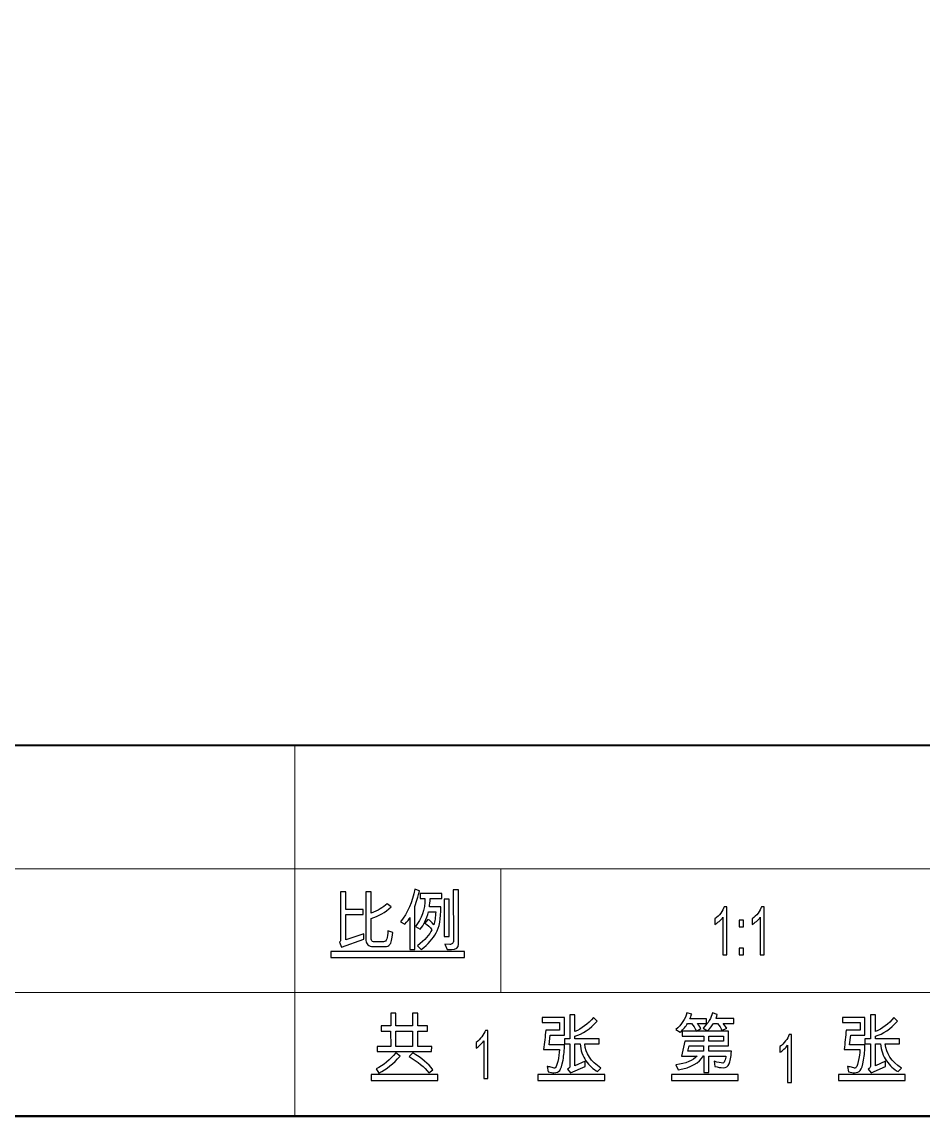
# Model space of a CAD drawing. Header units: millimetres. Extents: x -672 to 672, y -225 to 223.
# Drawn here: x 558.6 to 611.1, y -204.8 to -141.1 of the extents above; entities that cross this region are included whole.
import ezdxf

# ---------------------------------------------------------------- set-up
doc = ezdxf.new("R2010")
doc.units = ezdxf.units.MM
doc.header["$MEASUREMENT"] = 0
doc.layers.add('layer 1', color=7, linetype='Continuous')

msp = doc.modelspace()

# ---------------------------------------------------------------- linework, layer by layer
at = {"layer": 'layer 1', "lineweight": 40}
msp.add_open_spline([(662.4845, 72.2128), (662.4845, 72.2128), (472.4845, 72.2128), (472.4845, 72.2128), (472.4845, 72.2128), (472.4845, -204.7872), (472.4845, -204.7872), (472.4845, -204.7872), (662.4845, -204.7872), (662.4845, -204.7872), (662.4845, -204.7872), (662.4845, 72.2128), (662.4845, 72.2128)], degree=3, knots=[0, 0, 0, 0, 0.25, 0.25, 0.25, 0.5, 0.5, 0.5, 0.75, 0.75, 0.75, 1, 1, 1, 1], dxfattribs=at)
for points in [[(518.4845, -183.1872), (518.4845, -183.1872), (662.4845, -183.1872), (662.4845, -183.1872)], [(518.4845, -204.7872), (518.4845, -204.7872), (662.4845, -204.7872), (662.4845, -204.7872)]]:
    msp.add_open_spline(points, degree=3, dxfattribs=at)
at = {"layer": 'layer 1', "lineweight": 9}
for points in [[(574.4845, -183.1872), (574.4845, -183.1872), (574.4845, -204.7872), (574.4845, -204.7872)], [(518.4845, -190.3872), (518.4845, -190.3872), (662.4845, -190.3872), (662.4845, -190.3872)], [(586.4845, -190.3872), (586.4845, -190.3872), (586.4845, -197.5872), (586.4845, -197.5872)], [(518.4845, -197.5872), (518.4845, -197.5872), (662.4845, -197.5872), (662.4845, -197.5872)]]:
    msp.add_open_spline(points, degree=3, dxfattribs=at)
at = {"layer": 'layer 1'}
for points, knots in [([(578.5057, -194.48), (578.5057, -194.48), (577.2107, -194.9428), (577.2107, -194.9428), (577.2107, -194.9428), (577.0934, -194.6602), (577.0934, -194.6602), (577.1349, -194.6161), (577.1556, -194.5442), (577.1556, -194.4456), (577.1556, -194.4456), (577.1556, -191.7318), (577.1556, -191.7318), (577.1556, -191.7318), (577.4635, -191.7318), (577.4635, -191.7318), (577.4635, -191.7318), (577.4635, -192.7501), (577.4635, -192.7501), (577.4635, -192.7501), (578.4733, -192.7501), (578.4733, -192.7501), (578.4733, -192.7501), (578.4733, -193.0346), (578.4733, -193.0346), (578.4733, -193.0346), (577.4635, -193.0346), (577.4635, -193.0346), (577.4635, -193.0346), (577.4635, -194.5118), (577.4635, -194.5118), (577.4635, -194.5118), (578.5057, -194.1702), (578.5057, -194.1702), (578.5057, -194.1702), (578.5057, -194.48), (578.5057, -194.48)], [0, 0, 0, 0, 0.0833333, 0.0833333, 0.0833333, 0.1666667, 0.1666667, 0.1666667, 0.25, 0.25, 0.25, 0.3333333, 0.3333333, 0.3333333, 0.4166667, 0.4166667, 0.4166667, 0.5, 0.5, 0.5, 0.5833333, 0.5833333, 0.5833333, 0.6666667, 0.6666667, 0.6666667, 0.75, 0.75, 0.75, 0.8333333, 0.8333333, 0.8333333, 0.9166667, 0.9166667, 0.9166667, 1, 1, 1, 1]), ([(580.1961, -194.0963), (580.1526, -194.4806), (580.0937, -194.7133), (580.0185, -194.7931), (579.9433, -194.8728), (579.8558, -194.913), (579.7573, -194.913), (579.7573, -194.913), (579.0339, -194.913), (579.0339, -194.913), (578.916, -194.913), (578.8194, -194.8793), (578.7436, -194.8131), (578.6671, -194.7464), (578.6295, -194.6628), (578.6295, -194.561), (578.6295, -194.561), (578.6295, -191.715), (578.6295, -191.715), (578.6295, -191.715), (578.9367, -191.715), (578.9367, -191.715), (578.9367, -191.715), (578.9367, -192.9646), (578.9367, -192.9646), (579.3178, -192.8162), (579.6251, -192.6347), (579.8577, -192.4195), (579.8577, -192.4195), (580.0989, -192.6055), (580.0989, -192.6055), (579.7521, -192.9231), (579.3645, -193.148), (578.9367, -193.2796), (578.9367, -193.2796), (578.9367, -194.4852), (578.9367, -194.4852), (578.9367, -194.5221), (578.9497, -194.5552), (578.9756, -194.5843), (579.0015, -194.6135), (579.0359, -194.6278), (579.0774, -194.6278), (579.0774, -194.6278), (579.649, -194.6278), (579.649, -194.6278), (579.7476, -194.6278), (579.815, -194.5746), (579.8506, -194.4677), (579.8856, -194.3601), (579.9018, -194.2), (579.8979, -193.9861), (579.8979, -193.9861), (580.1961, -194.0963), (580.1961, -194.0963)], [0, 0, 0, 0, 0.0555556, 0.0555556, 0.0555556, 0.1111111, 0.1111111, 0.1111111, 0.1666667, 0.1666667, 0.1666667, 0.2222222, 0.2222222, 0.2222222, 0.2777778, 0.2777778, 0.2777778, 0.3333333, 0.3333333, 0.3333333, 0.3888889, 0.3888889, 0.3888889, 0.4444444, 0.4444444, 0.4444444, 0.5, 0.5, 0.5, 0.5555556, 0.5555556, 0.5555556, 0.6111111, 0.6111111, 0.6111111, 0.6666667, 0.6666667, 0.6666667, 0.7222222, 0.7222222, 0.7222222, 0.7777778, 0.7777778, 0.7777778, 0.8333333, 0.8333333, 0.8333333, 0.8888889, 0.8888889, 0.8888889, 0.9444444, 0.9444444, 0.9444444, 1, 1, 1, 1]), ([(581.749, -191.658), (581.7264, -191.7798), (581.6771, -191.9639), (581.6013, -192.2108), (581.6013, -192.2108), (581.4872, -192.5751), (581.4872, -192.5751), (581.4872, -192.5751), (581.4872, -195.0912), (581.4872, -195.0912), (581.4872, -195.0912), (581.1929, -195.0912), (581.1929, -195.0912), (581.1929, -195.0912), (581.1929, -193.2168), (581.1929, -193.2168), (581.1424, -193.3218), (581.0458, -193.4533), (580.9039, -193.6102), (580.9039, -193.6102), (580.6439, -193.4618), (580.6439, -193.4618), (581.0665, -192.9543), (581.3452, -192.3197), (581.4794, -191.5594), (581.4794, -191.5594), (581.749, -191.658), (581.749, -191.658)], [0, 0, 0, 0, 0.1111111, 0.1111111, 0.1111111, 0.2222222, 0.2222222, 0.2222222, 0.3333333, 0.3333333, 0.3333333, 0.4444444, 0.4444444, 0.4444444, 0.5555556, 0.5555556, 0.5555556, 0.6666667, 0.6666667, 0.6666667, 0.7777778, 0.7777778, 0.7777778, 0.8888889, 0.8888889, 0.8888889, 1, 1, 1, 1]), ([(583.0557, -192.1078), (583.0557, -192.1078), (582.3777, -192.1078), (582.3777, -192.1078), (582.3602, -192.3145), (582.3434, -192.4805), (582.3285, -192.6055), (582.3285, -192.6055), (583.0006, -192.6055), (583.0006, -192.6055), (582.998, -193.288), (582.9053, -193.7917), (582.7226, -194.117), (582.5391, -194.4424), (582.2501, -194.7658), (581.8534, -195.0873), (581.8534, -195.0873), (581.6427, -194.8611), (581.6427, -194.8611), (582.0608, -194.5286), (582.3382, -194.2175), (582.4763, -193.9291), (582.3661, -193.7761), (582.228, -193.651), (582.0627, -193.5551), (582.0627, -193.5551), (582.2429, -193.3289), (582.2429, -193.3289), (582.3492, -193.3885), (582.4633, -193.4922), (582.5845, -193.6406), (582.639, -193.4507), (582.6778, -193.2005), (582.7005, -192.8901), (582.7005, -192.8901), (582.2734, -192.8901), (582.2734, -192.8901), (582.1541, -193.3282), (581.9934, -193.6627), (581.7912, -193.8928), (581.7912, -193.8928), (581.5118, -193.7333), (581.5118, -193.7333), (581.8826, -193.312), (582.0679, -192.7702), (582.0679, -192.1078), (582.0679, -192.1078), (581.7834, -192.1078), (581.7834, -192.1078), (581.7834, -192.1078), (581.7834, -191.8252), (581.7834, -191.8252), (581.7834, -191.8252), (583.0557, -191.8252), (583.0557, -191.8252), (583.0557, -191.8252), (583.0557, -192.1078), (583.0557, -192.1078)], [0, 0, 0, 0, 0.0526316, 0.0526316, 0.0526316, 0.1052632, 0.1052632, 0.1052632, 0.1578947, 0.1578947, 0.1578947, 0.2105263, 0.2105263, 0.2105263, 0.2631579, 0.2631579, 0.2631579, 0.3157895, 0.3157895, 0.3157895, 0.3684211, 0.3684211, 0.3684211, 0.4210526, 0.4210526, 0.4210526, 0.4736842, 0.4736842, 0.4736842, 0.5263158, 0.5263158, 0.5263158, 0.5789474, 0.5789474, 0.5789474, 0.6315789, 0.6315789, 0.6315789, 0.6842105, 0.6842105, 0.6842105, 0.7368421, 0.7368421, 0.7368421, 0.7894737, 0.7894737, 0.7894737, 0.8421053, 0.8421053, 0.8421053, 0.8947368, 0.8947368, 0.8947368, 0.9473684, 0.9473684, 0.9473684, 1, 1, 1, 1]), ([(584.0279, -194.7645), (584.0279, -194.9836), (583.8905, -195.0912), (583.6157, -195.0873), (583.6157, -195.0873), (583.3539, -195.0834), (583.3539, -195.0834), (583.3539, -195.0834), (583.2262, -194.7723), (583.2262, -194.7723), (583.2262, -194.7723), (583.5094, -194.7872), (583.5094, -194.7872), (583.569, -194.7924), (583.6202, -194.7749), (583.663, -194.7341), (583.7065, -194.6939), (583.7278, -194.642), (583.7278, -194.5785), (583.7278, -194.5785), (583.7201, -191.6106), (583.7201, -191.6106), (583.7201, -191.6106), (584.0279, -191.6106), (584.0279, -191.6106), (584.0279, -191.6106), (584.0279, -194.7645), (584.0279, -194.7645)], [0, 0, 0, 0, 0.1111111, 0.1111111, 0.1111111, 0.2222222, 0.2222222, 0.2222222, 0.3333333, 0.3333333, 0.3333333, 0.4444444, 0.4444444, 0.4444444, 0.5555556, 0.5555556, 0.5555556, 0.6666667, 0.6666667, 0.6666667, 0.7777778, 0.7777778, 0.7777778, 0.8888889, 0.8888889, 0.8888889, 1, 1, 1, 1]), ([(583.4867, -194.3167), (583.4867, -194.3167), (583.1905, -194.3167), (583.1905, -194.3167), (583.1905, -194.3167), (583.1905, -192.148), (583.1905, -192.148), (583.1905, -192.148), (583.4867, -192.148), (583.4867, -192.148), (583.4867, -192.148), (583.4867, -194.3167), (583.4867, -194.3167)], [0, 0, 0, 0, 0.25, 0.25, 0.25, 0.5, 0.5, 0.5, 0.75, 0.75, 0.75, 1, 1, 1, 1]), ([(599.6427, -195.3872), (599.6427, -195.3872), (599.4133, -195.3872), (599.4133, -195.3872), (599.4133, -195.3872), (599.4133, -193.2081), (599.4133, -193.2081), (599.3582, -193.2872), (599.2857, -193.3656), (599.1962, -193.444), (599.1068, -193.5225), (599.026, -193.5815), (598.9548, -193.6203), (598.9548, -193.6203), (598.9548, -193.2898), (598.9548, -193.2898), (599.0829, -193.2003), (599.1949, -193.0915), (599.2909, -192.9631), (599.3868, -192.8354), (599.4551, -192.7116), (599.495, -192.5911), (599.495, -192.5911), (599.6427, -192.5911), (599.6427, -192.5911), (599.6427, -192.5911), (599.6427, -195.3872), (599.6427, -195.3872)], [0, 0, 0, 0, 0.1111111, 0.1111111, 0.1111111, 0.2222222, 0.2222222, 0.2222222, 0.3333333, 0.3333333, 0.3333333, 0.4444444, 0.4444444, 0.4444444, 0.5555556, 0.5555556, 0.5555556, 0.6666667, 0.6666667, 0.6666667, 0.7777778, 0.7777778, 0.7777778, 0.8888889, 0.8888889, 0.8888889, 1, 1, 1, 1]), ([(601.8157, -195.3872), (601.8157, -195.3872), (601.5864, -195.3872), (601.5864, -195.3872), (601.5864, -195.3872), (601.5864, -193.2081), (601.5864, -193.2081), (601.5312, -193.2872), (601.4588, -193.3656), (601.3693, -193.444), (601.2799, -193.5225), (601.1991, -193.5815), (601.1278, -193.6203), (601.1278, -193.6203), (601.1278, -193.2898), (601.1278, -193.2898), (601.2559, -193.2003), (601.368, -193.0915), (601.464, -192.9631), (601.5599, -192.8354), (601.6281, -192.7116), (601.6681, -192.5911), (601.6681, -192.5911), (601.8157, -192.5911), (601.8157, -192.5911), (601.8157, -192.5911), (601.8157, -195.3872), (601.8157, -195.3872)], [0, 0, 0, 0, 0.1111111, 0.1111111, 0.1111111, 0.2222222, 0.2222222, 0.2222222, 0.3333333, 0.3333333, 0.3333333, 0.4444444, 0.4444444, 0.4444444, 0.5555556, 0.5555556, 0.5555556, 0.6666667, 0.6666667, 0.6666667, 0.7777778, 0.7777778, 0.7777778, 0.8888889, 0.8888889, 0.8888889, 1, 1, 1, 1]), ([(600.357, -193.7578), (600.357, -193.7578), (600.357, -193.3689), (600.357, -193.3689), (600.357, -193.3689), (600.6176, -193.3689), (600.6176, -193.3689), (600.6176, -193.3689), (600.6176, -193.7578), (600.6176, -193.7578), (600.6176, -193.7578), (600.357, -193.7578), (600.357, -193.7578)], [0, 0, 0, 0, 0.25, 0.25, 0.25, 0.5, 0.5, 0.5, 0.75, 0.75, 0.75, 1, 1, 1, 1]), ([(600.357, -195.3872), (600.357, -195.3872), (600.357, -194.9983), (600.357, -194.9983), (600.357, -194.9983), (600.6176, -194.9983), (600.6176, -194.9983), (600.6176, -194.9983), (600.6176, -195.3872), (600.6176, -195.3872), (600.6176, -195.3872), (600.357, -195.3872), (600.357, -195.3872)], [0, 0, 0, 0, 0.25, 0.25, 0.25, 0.5, 0.5, 0.5, 0.75, 0.75, 0.75, 1, 1, 1, 1]), ([(576.5956, -195.1997), (576.5956, -195.1997), (584.3734, -195.1997), (584.3734, -195.1997), (584.3734, -195.1997), (584.3734, -195.5532), (584.3734, -195.5532), (584.3734, -195.5532), (576.5956, -195.5532), (576.5956, -195.5532), (576.5956, -195.5532), (576.5956, -195.1997), (576.5956, -195.1997)], [0, 0, 0, 0, 0.25, 0.25, 0.25, 0.5, 0.5, 0.5, 0.75, 0.75, 0.75, 1, 1, 1, 1]), ([(582.4605, -200.724), (582.4605, -200.724), (582.4514, -201.0202), (582.4514, -201.0202), (582.4514, -201.0202), (579.2819, -201.0202), (579.2819, -201.0202), (579.2819, -201.0202), (579.2819, -200.724), (579.2819, -200.724), (579.2819, -200.724), (580.0759, -200.724), (580.0759, -200.724), (580.0759, -200.724), (580.0681, -199.8334), (580.0681, -199.8334), (580.0681, -199.8334), (579.5081, -199.8334), (579.5081, -199.8334), (579.5081, -199.8334), (579.5081, -199.5372), (579.5081, -199.5372), (579.5081, -199.5372), (580.0831, -199.5372), (580.0831, -199.5372), (580.0831, -199.5372), (580.0831, -198.7906), (580.0831, -198.7906), (580.0831, -198.7906), (580.3793, -198.7906), (580.3793, -198.7906), (580.3793, -198.7906), (580.3793, -199.5372), (580.3793, -199.5372), (580.3793, -199.5372), (581.3515, -199.5372), (581.3515, -199.5372), (581.3515, -199.5372), (581.3515, -198.7906), (581.3515, -198.7906), (581.3515, -198.7906), (581.6594, -198.7906), (581.6594, -198.7906), (581.6594, -198.7906), (581.6594, -199.5372), (581.6594, -199.5372), (581.6594, -199.5372), (582.2232, -199.5372), (582.2232, -199.5372), (582.2232, -199.5372), (582.2232, -199.8334), (582.2232, -199.8334), (582.2232, -199.8334), (581.6594, -199.8334), (581.6594, -199.8334), (581.6594, -199.8334), (581.6594, -200.724), (581.6594, -200.724), (581.6594, -200.724), (582.4605, -200.724), (582.4605, -200.724)], [0, 0, 0, 0, 0.05, 0.05, 0.05, 0.1, 0.1, 0.1, 0.15, 0.15, 0.15, 0.2, 0.2, 0.2, 0.25, 0.25, 0.25, 0.3, 0.3, 0.3, 0.35, 0.35, 0.35, 0.4, 0.4, 0.4, 0.45, 0.45, 0.45, 0.5, 0.5, 0.5, 0.55, 0.55, 0.55, 0.6, 0.6, 0.6, 0.65, 0.65, 0.65, 0.7, 0.7, 0.7, 0.75, 0.75, 0.75, 0.8, 0.8, 0.8, 0.85, 0.85, 0.85, 0.9, 0.9, 0.9, 0.95, 0.95, 0.95, 1, 1, 1, 1]), ([(598.4668, -199.1211), (598.4668, -199.1211), (598.4629, -199.3985), (598.4629, -199.3985), (598.4629, -199.3985), (597.9308, -199.3985), (597.9308, -199.3985), (598.0092, -199.4873), (598.0779, -199.5839), (598.1362, -199.6889), (598.1362, -199.6889), (597.8757, -199.8373), (597.8757, -199.8373), (597.7901, -199.6532), (597.6935, -199.5074), (597.5872, -199.3985), (597.5872, -199.3985), (597.3578, -199.3985), (597.3578, -199.3985), (597.2599, -199.5593), (597.1186, -199.7265), (596.9339, -199.8995), (596.9339, -199.8995), (596.6779, -199.7518), (596.6779, -199.7518), (597.0156, -199.4491), (597.2321, -199.1224), (597.3273, -198.7718), (597.3273, -198.7718), (597.6028, -198.8456), (597.6028, -198.8456), (597.6002, -198.8625), (597.5652, -198.9539), (597.4978, -199.1211), (597.4978, -199.1211), (598.4668, -199.1211), (598.4668, -199.1211)], [0, 0, 0, 0, 0.0833333, 0.0833333, 0.0833333, 0.1666667, 0.1666667, 0.1666667, 0.25, 0.25, 0.25, 0.3333333, 0.3333333, 0.3333333, 0.4166667, 0.4166667, 0.4166667, 0.5, 0.5, 0.5, 0.5833333, 0.5833333, 0.5833333, 0.6666667, 0.6666667, 0.6666667, 0.75, 0.75, 0.75, 0.8333333, 0.8333333, 0.8333333, 0.9166667, 0.9166667, 0.9166667, 1, 1, 1, 1]), ([(600.0541, -199.3869), (600.0541, -199.3869), (599.4422, -199.3869), (599.4422, -199.3869), (599.5524, -199.5301), (599.6192, -199.6254), (599.6419, -199.674), (599.6419, -199.674), (599.3573, -199.8069), (599.3573, -199.8069), (599.31, -199.6597), (599.2245, -199.5197), (599.1007, -199.3869), (599.1007, -199.3869), (598.8635, -199.3869), (598.8635, -199.3869), (598.7986, -199.4983), (598.6852, -199.6448), (598.5219, -199.8256), (598.5219, -199.8256), (598.2613, -199.6701), (598.2613, -199.6701), (598.5666, -199.3609), (598.75, -199.0615), (598.8122, -198.7718), (598.8122, -198.7718), (599.089, -198.869), (599.089, -198.869), (599.0579, -198.9967), (599.0346, -199.077), (599.019, -199.1101), (599.019, -199.1101), (600.0541, -199.1101), (600.0541, -199.1101), (600.0541, -199.1101), (600.0541, -199.3869), (600.0541, -199.3869)], [0, 0, 0, 0, 0.0833333, 0.0833333, 0.0833333, 0.1666667, 0.1666667, 0.1666667, 0.25, 0.25, 0.25, 0.3333333, 0.3333333, 0.3333333, 0.4166667, 0.4166667, 0.4166667, 0.5, 0.5, 0.5, 0.5833333, 0.5833333, 0.5833333, 0.6666667, 0.6666667, 0.6666667, 0.75, 0.75, 0.75, 0.8333333, 0.8333333, 0.8333333, 0.9166667, 0.9166667, 0.9166667, 1, 1, 1, 1]), ([(590.1911, -200.6268), (590.1898, -200.923), (590.1626, -201.225), (590.1088, -201.5316), (590.055, -201.8388), (589.9908, -202.0371), (589.9169, -202.1272), (589.8424, -202.2167), (589.7309, -202.262), (589.5818, -202.262), (589.4956, -202.262), (589.3809, -202.2452), (589.2377, -202.2128), (589.2377, -202.2128), (589.1806, -201.89), (589.1806, -201.89), (589.2267, -201.8984), (589.3005, -201.9172), (589.403, -201.9457), (589.5054, -201.9743), (589.5831, -201.9885), (589.635, -201.9885), (589.6791, -201.9885), (589.7342, -201.8628), (589.7996, -201.6107), (589.8657, -201.3585), (589.8988, -201.1252), (589.8988, -200.91), (589.8988, -200.91), (588.9739, -200.91), (588.9739, -200.91), (589.0257, -200.5198), (589.0679, -200.1426), (589.099, -199.7783), (589.099, -199.7783), (589.9085, -199.7783), (589.9085, -199.7783), (589.9085, -199.7783), (589.9085, -199.3279), (589.9085, -199.3279), (589.9085, -199.3279), (588.8922, -199.3279), (588.8922, -199.3279), (588.8922, -199.3279), (588.8922, -199.0433), (588.8922, -199.0433), (588.8922, -199.0433), (590.1872, -199.0433), (590.1872, -199.0433), (590.1872, -199.0433), (590.1872, -200.0629), (590.1872, -200.0629), (590.1872, -200.0629), (589.3634, -200.0629), (589.3634, -200.0629), (589.3634, -200.0629), (589.2967, -200.6268), (589.2967, -200.6268), (589.2967, -200.6268), (590.1911, -200.6268), (590.1911, -200.6268)], [0, 0, 0, 0, 0.05, 0.05, 0.05, 0.1, 0.1, 0.1, 0.15, 0.15, 0.15, 0.2, 0.2, 0.2, 0.25, 0.25, 0.25, 0.3, 0.3, 0.3, 0.35, 0.35, 0.35, 0.4, 0.4, 0.4, 0.45, 0.45, 0.45, 0.5, 0.5, 0.5, 0.55, 0.55, 0.55, 0.6, 0.6, 0.6, 0.65, 0.65, 0.65, 0.7, 0.7, 0.7, 0.75, 0.75, 0.75, 0.8, 0.8, 0.8, 0.85, 0.85, 0.85, 0.9, 0.9, 0.9, 0.95, 0.95, 0.95, 1, 1, 1, 1]), ([(592.3177, -201.9885), (592.3177, -201.9885), (592.1239, -202.1972), (592.1239, -202.1972), (591.8711, -202.0579), (591.6449, -201.8485), (591.4453, -201.5679), (591.2456, -201.2872), (591.1322, -200.9567), (591.1043, -200.5756), (591.1043, -200.5756), (590.8023, -200.5756), (590.8023, -200.5756), (590.8023, -200.5756), (590.8023, -201.8557), (590.8023, -201.8557), (590.8023, -201.8557), (591.3928, -201.5957), (591.3928, -201.5957), (591.3928, -201.5957), (591.3928, -201.903), (591.3928, -201.903), (591.3928, -201.903), (590.5443, -202.2718), (590.5443, -202.2718), (590.5443, -202.2718), (590.3693, -202.0495), (590.3693, -202.0495), (590.4607, -202.0125), (590.5061, -201.9613), (590.5061, -201.8952), (590.5061, -201.8952), (590.5061, -200.5756), (590.5061, -200.5756), (590.5061, -200.5756), (590.1911, -200.5756), (590.1911, -200.5756), (590.1911, -200.5756), (590.1911, -200.293), (590.1911, -200.293), (590.1911, -200.293), (590.5061, -200.293), (590.5061, -200.293), (590.5061, -200.293), (590.5061, -198.8917), (590.5061, -198.8917), (590.5061, -198.8917), (590.8023, -198.8917), (590.8023, -198.8917), (590.8023, -198.8917), (590.8023, -199.86), (590.8023, -199.86), (591.1977, -199.6915), (591.5574, -199.4206), (591.8828, -199.0472), (591.8828, -199.0472), (592.0921, -199.254), (592.0921, -199.254), (591.6806, -199.7096), (591.2508, -200.0039), (590.8023, -200.1374), (590.8023, -200.1374), (590.8023, -200.293), (590.8023, -200.293), (590.8023, -200.293), (592.2056, -200.293), (592.2056, -200.293), (592.2056, -200.293), (592.2056, -200.5756), (592.2056, -200.5756), (592.2056, -200.5756), (591.374, -200.5756), (591.374, -200.5756), (591.42, -201.1356), (591.7343, -201.6061), (592.3177, -201.9885)], [0, 0, 0, 0, 0.04, 0.04, 0.04, 0.08, 0.08, 0.08, 0.12, 0.12, 0.12, 0.16, 0.16, 0.16, 0.2, 0.2, 0.2, 0.24, 0.24, 0.24, 0.28, 0.28, 0.28, 0.32, 0.32, 0.32, 0.36, 0.36, 0.36, 0.4, 0.4, 0.4, 0.44, 0.44, 0.44, 0.48, 0.48, 0.48, 0.52, 0.52, 0.52, 0.56, 0.56, 0.56, 0.6, 0.6, 0.6, 0.64, 0.64, 0.64, 0.68, 0.68, 0.68, 0.72, 0.72, 0.72, 0.76, 0.76, 0.76, 0.8, 0.8, 0.8, 0.84, 0.84, 0.84, 0.88, 0.88, 0.88, 0.92, 0.92, 0.92, 0.96, 0.96, 0.96, 1, 1, 1, 1]), ([(607.6914, -200.6268), (607.6901, -200.923), (607.6629, -201.225), (607.6091, -201.5316), (607.5553, -201.8388), (607.4911, -202.0371), (607.4172, -202.1272), (607.3427, -202.2167), (607.2312, -202.262), (607.0821, -202.262), (606.9959, -202.262), (606.8812, -202.2452), (606.738, -202.2128), (606.738, -202.2128), (606.6809, -201.89), (606.6809, -201.89), (606.727, -201.8984), (606.8008, -201.9172), (606.9033, -201.9457), (607.0057, -201.9743), (607.0834, -201.9885), (607.1353, -201.9885), (607.1794, -201.9885), (607.2345, -201.8628), (607.2999, -201.6107), (607.366, -201.3585), (607.3991, -201.1252), (607.3991, -200.91), (607.3991, -200.91), (606.4742, -200.91), (606.4742, -200.91), (606.526, -200.5198), (606.5682, -200.1426), (606.5993, -199.7783), (606.5993, -199.7783), (607.4088, -199.7783), (607.4088, -199.7783), (607.4088, -199.7783), (607.4088, -199.3279), (607.4088, -199.3279), (607.4088, -199.3279), (606.3925, -199.3279), (606.3925, -199.3279), (606.3925, -199.3279), (606.3925, -199.0433), (606.3925, -199.0433), (606.3925, -199.0433), (607.6875, -199.0433), (607.6875, -199.0433), (607.6875, -199.0433), (607.6875, -200.0629), (607.6875, -200.0629), (607.6875, -200.0629), (606.8637, -200.0629), (606.8637, -200.0629), (606.8637, -200.0629), (606.797, -200.6268), (606.797, -200.6268), (606.797, -200.6268), (607.6914, -200.6268), (607.6914, -200.6268)], [0, 0, 0, 0, 0.05, 0.05, 0.05, 0.1, 0.1, 0.1, 0.15, 0.15, 0.15, 0.2, 0.2, 0.2, 0.25, 0.25, 0.25, 0.3, 0.3, 0.3, 0.35, 0.35, 0.35, 0.4, 0.4, 0.4, 0.45, 0.45, 0.45, 0.5, 0.5, 0.5, 0.55, 0.55, 0.55, 0.6, 0.6, 0.6, 0.65, 0.65, 0.65, 0.7, 0.7, 0.7, 0.75, 0.75, 0.75, 0.8, 0.8, 0.8, 0.85, 0.85, 0.85, 0.9, 0.9, 0.9, 0.95, 0.95, 0.95, 1, 1, 1, 1]), ([(609.818, -201.9885), (609.818, -201.9885), (609.6242, -202.1972), (609.6242, -202.1972), (609.3714, -202.0579), (609.1452, -201.8485), (608.9456, -201.5679), (608.7459, -201.2872), (608.6325, -200.9567), (608.6046, -200.5756), (608.6046, -200.5756), (608.3026, -200.5756), (608.3026, -200.5756), (608.3026, -200.5756), (608.3026, -201.8557), (608.3026, -201.8557), (608.3026, -201.8557), (608.8931, -201.5957), (608.8931, -201.5957), (608.8931, -201.5957), (608.8931, -201.903), (608.8931, -201.903), (608.8931, -201.903), (608.0446, -202.2718), (608.0446, -202.2718), (608.0446, -202.2718), (607.8696, -202.0495), (607.8696, -202.0495), (607.961, -202.0125), (608.0064, -201.9613), (608.0064, -201.8952), (608.0064, -201.8952), (608.0064, -200.5756), (608.0064, -200.5756), (608.0064, -200.5756), (607.6914, -200.5756), (607.6914, -200.5756), (607.6914, -200.5756), (607.6914, -200.293), (607.6914, -200.293), (607.6914, -200.293), (608.0064, -200.293), (608.0064, -200.293), (608.0064, -200.293), (608.0064, -198.8917), (608.0064, -198.8917), (608.0064, -198.8917), (608.3026, -198.8917), (608.3026, -198.8917), (608.3026, -198.8917), (608.3026, -199.86), (608.3026, -199.86), (608.698, -199.6915), (609.0577, -199.4206), (609.3831, -199.0472), (609.3831, -199.0472), (609.5924, -199.254), (609.5924, -199.254), (609.1809, -199.7096), (608.7511, -200.0039), (608.3026, -200.1374), (608.3026, -200.1374), (608.3026, -200.293), (608.3026, -200.293), (608.3026, -200.293), (609.7059, -200.293), (609.7059, -200.293), (609.7059, -200.293), (609.7059, -200.5756), (609.7059, -200.5756), (609.7059, -200.5756), (608.8743, -200.5756), (608.8743, -200.5756), (608.9203, -201.1356), (609.2346, -201.6061), (609.818, -201.9885)], [0, 0, 0, 0, 0.04, 0.04, 0.04, 0.08, 0.08, 0.08, 0.12, 0.12, 0.12, 0.16, 0.16, 0.16, 0.2, 0.2, 0.2, 0.24, 0.24, 0.24, 0.28, 0.28, 0.28, 0.32, 0.32, 0.32, 0.36, 0.36, 0.36, 0.4, 0.4, 0.4, 0.44, 0.44, 0.44, 0.48, 0.48, 0.48, 0.52, 0.52, 0.52, 0.56, 0.56, 0.56, 0.6, 0.6, 0.6, 0.64, 0.64, 0.64, 0.68, 0.68, 0.68, 0.72, 0.72, 0.72, 0.76, 0.76, 0.76, 0.8, 0.8, 0.8, 0.84, 0.84, 0.84, 0.88, 0.88, 0.88, 0.92, 0.92, 0.92, 0.96, 0.96, 0.96, 1, 1, 1, 1]), ([(581.3515, -200.724), (581.3515, -200.724), (581.3515, -199.8334), (581.3515, -199.8334), (581.3515, -199.8334), (580.3793, -199.8334), (580.3793, -199.8334), (580.3793, -199.8334), (580.3793, -200.724), (580.3793, -200.724), (580.3793, -200.724), (581.3515, -200.724), (581.3515, -200.724)], [0, 0, 0, 0, 0.25, 0.25, 0.25, 0.5, 0.5, 0.5, 0.75, 0.75, 0.75, 1, 1, 1, 1]), ([(585.7323, -202.5872), (585.7323, -202.5872), (585.503, -202.5872), (585.503, -202.5872), (585.503, -202.5872), (585.503, -200.4081), (585.503, -200.4081), (585.4479, -200.4872), (585.3754, -200.5656), (585.2859, -200.644), (585.1965, -200.7225), (585.1157, -200.7815), (585.0445, -200.8203), (585.0445, -200.8203), (585.0445, -200.4898), (585.0445, -200.4898), (585.1726, -200.4003), (585.2846, -200.2915), (585.3806, -200.1631), (585.4765, -200.0354), (585.5447, -199.9116), (585.5847, -199.7911), (585.5847, -199.7911), (585.7323, -199.7911), (585.7323, -199.7911), (585.7323, -199.7911), (585.7323, -202.5872), (585.7323, -202.5872)], [0, 0, 0, 0, 0.1111111, 0.1111111, 0.1111111, 0.2222222, 0.2222222, 0.2222222, 0.3333333, 0.3333333, 0.3333333, 0.4444444, 0.4444444, 0.4444444, 0.5555556, 0.5555556, 0.5555556, 0.6666667, 0.6666667, 0.6666667, 0.7777778, 0.7777778, 0.7777778, 0.8888889, 0.8888889, 0.8888889, 1, 1, 1, 1]), ([(599.9135, -201.0124), (599.8895, -201.354), (599.8448, -201.599), (599.7786, -201.7474), (599.7125, -201.8952), (599.5972, -201.9697), (599.4312, -201.9697), (599.288, -201.9697), (599.126, -201.9432), (598.9451, -201.89), (598.9451, -201.89), (598.9108, -201.588), (598.9108, -201.588), (599.1285, -201.6625), (599.2971, -201.7001), (599.4157, -201.7001), (599.4643, -201.7001), (599.5064, -201.6366), (599.5434, -201.5108), (599.5797, -201.3851), (599.5985, -201.3106), (599.5985, -201.2879), (599.5985, -201.2879), (598.6068, -201.2879), (598.6068, -201.2879), (598.6068, -201.2879), (598.6068, -202.2562), (598.6068, -202.2562), (598.6068, -202.2562), (598.2996, -202.2562), (598.2996, -202.2562), (598.2996, -202.2562), (598.2996, -201.284), (598.2996, -201.284), (598.2996, -201.284), (598.2801, -201.284), (598.2801, -201.284), (598.0526, -201.6813), (597.5652, -201.9535), (596.8185, -202.1007), (596.8185, -202.1007), (596.6701, -201.8045), (596.6701, -201.8045), (597.2638, -201.7234), (597.6812, -201.551), (597.9217, -201.2879), (597.9217, -201.2879), (597.0156, -201.2879), (597.0156, -201.2879), (597.0156, -201.2879), (597.2003, -200.4161), (597.2003, -200.4161), (597.2003, -200.4161), (598.2996, -200.4161), (598.2996, -200.4161), (598.2996, -200.4161), (598.2996, -200.1219), (598.2996, -200.1219), (598.2996, -200.1219), (597.048, -200.1219), (597.048, -200.1219), (597.048, -200.1219), (597.048, -199.8444), (597.048, -199.8444), (597.048, -199.8444), (599.754, -199.8444), (599.754, -199.8444), (599.754, -199.8444), (599.754, -200.6935), (599.754, -200.6935), (599.754, -200.6935), (598.6068, -200.6935), (598.6068, -200.6935), (598.6068, -200.6935), (598.6029, -201.0124), (598.6029, -201.0124), (598.6029, -201.0124), (599.9135, -201.0124), (599.9135, -201.0124)], [0, 0, 0, 0, 0.0384615, 0.0384615, 0.0384615, 0.0769231, 0.0769231, 0.0769231, 0.1153846, 0.1153846, 0.1153846, 0.1538462, 0.1538462, 0.1538462, 0.1923077, 0.1923077, 0.1923077, 0.2307692, 0.2307692, 0.2307692, 0.2692308, 0.2692308, 0.2692308, 0.3076923, 0.3076923, 0.3076923, 0.3461538, 0.3461538, 0.3461538, 0.3846154, 0.3846154, 0.3846154, 0.4230769, 0.4230769, 0.4230769, 0.4615385, 0.4615385, 0.4615385, 0.5, 0.5, 0.5, 0.5384615, 0.5384615, 0.5384615, 0.5769231, 0.5769231, 0.5769231, 0.6153846, 0.6153846, 0.6153846, 0.6538462, 0.6538462, 0.6538462, 0.6923077, 0.6923077, 0.6923077, 0.7307692, 0.7307692, 0.7307692, 0.7692308, 0.7692308, 0.7692308, 0.8076923, 0.8076923, 0.8076923, 0.8461538, 0.8461538, 0.8461538, 0.8846154, 0.8846154, 0.8846154, 0.9230769, 0.9230769, 0.9230769, 0.9615385, 0.9615385, 0.9615385, 1, 1, 1, 1]), ([(599.4578, -200.4161), (599.4578, -200.4161), (599.4578, -200.1219), (599.4578, -200.1219), (599.4578, -200.1219), (598.6068, -200.1219), (598.6068, -200.1219), (598.6068, -200.1219), (598.6068, -200.4161), (598.6068, -200.4161), (598.6068, -200.4161), (599.4578, -200.4161), (599.4578, -200.4161)], [0, 0, 0, 0, 0.25, 0.25, 0.25, 0.5, 0.5, 0.5, 0.75, 0.75, 0.75, 1, 1, 1, 1]), ([(603.4199, -202.8347), (603.4199, -202.8347), (603.1905, -202.8347), (603.1905, -202.8347), (603.1905, -202.8347), (603.1905, -200.6556), (603.1905, -200.6556), (603.1354, -200.7347), (603.0629, -200.8131), (602.9734, -200.8915), (602.884, -200.97), (602.8032, -201.029), (602.732, -201.0678), (602.732, -201.0678), (602.732, -200.7373), (602.732, -200.7373), (602.8601, -200.6478), (602.9721, -200.539), (603.0681, -200.4106), (603.1641, -200.2829), (603.2323, -200.1591), (603.2722, -200.0386), (603.2722, -200.0386), (603.4199, -200.0386), (603.4199, -200.0386), (603.4199, -200.0386), (603.4199, -202.8347), (603.4199, -202.8347)], [0, 0, 0, 0, 0.1111111, 0.1111111, 0.1111111, 0.2222222, 0.2222222, 0.2222222, 0.3333333, 0.3333333, 0.3333333, 0.4444444, 0.4444444, 0.4444444, 0.5555556, 0.5555556, 0.5555556, 0.6666667, 0.6666667, 0.6666667, 0.7777778, 0.7777778, 0.7777778, 0.8888889, 0.8888889, 0.8888889, 1, 1, 1, 1]), ([(598.2957, -201.0085), (598.2957, -201.0085), (598.2957, -200.6935), (598.2957, -200.6935), (598.2957, -200.6935), (597.4485, -200.6935), (597.4485, -200.6935), (597.4485, -200.6935), (597.3785, -201.0085), (597.3785, -201.0085), (597.3785, -201.0085), (598.2957, -201.0085), (598.2957, -201.0085)], [0, 0, 0, 0, 0.25, 0.25, 0.25, 0.5, 0.5, 0.5, 0.75, 0.75, 0.75, 1, 1, 1, 1]), ([(580.6165, -201.2918), (580.2393, -201.726), (579.8303, -202.0572), (579.3882, -202.2867), (579.3882, -202.2867), (579.221, -202.0378), (579.221, -202.0378), (579.6566, -201.8213), (580.0377, -201.5082), (580.3644, -201.098), (580.3644, -201.098), (580.6165, -201.2918), (580.6165, -201.2918)], [0, 0, 0, 0, 0.25, 0.25, 0.25, 0.5, 0.5, 0.5, 0.75, 0.75, 0.75, 1, 1, 1, 1]), ([(582.5253, -202.0819), (582.5253, -202.0819), (582.301, -202.264), (582.301, -202.264), (582.0418, -201.9321), (581.6561, -201.6158), (581.1447, -201.3144), (581.1447, -201.3144), (581.3554, -201.098), (581.3554, -201.098), (581.8797, -201.413), (582.2693, -201.7409), (582.5253, -202.0819)], [0, 0, 0, 0, 0.25, 0.25, 0.25, 0.5, 0.5, 0.5, 0.75, 0.75, 0.75, 1, 1, 1, 1]), ([(578.9287, -202.3686), (578.9287, -202.3686), (582.8176, -202.3686), (582.8176, -202.3686), (582.8176, -202.3686), (582.8176, -202.7221), (582.8176, -202.7221), (582.8176, -202.7221), (578.9287, -202.7221), (578.9287, -202.7221), (578.9287, -202.7221), (578.9287, -202.3686), (578.9287, -202.3686)], [0, 0, 0, 0, 0.25, 0.25, 0.25, 0.5, 0.5, 0.5, 0.75, 0.75, 0.75, 1, 1, 1, 1]), ([(588.6511, -202.3686), (588.6511, -202.3686), (592.54, -202.3686), (592.54, -202.3686), (592.54, -202.3686), (592.54, -202.7221), (592.54, -202.7221), (592.54, -202.7221), (588.6511, -202.7221), (588.6511, -202.7221), (588.6511, -202.7221), (588.6511, -202.3686), (588.6511, -202.3686)], [0, 0, 0, 0, 0.25, 0.25, 0.25, 0.5, 0.5, 0.5, 0.75, 0.75, 0.75, 1, 1, 1, 1]), ([(596.429, -202.3686), (596.429, -202.3686), (600.3179, -202.3686), (600.3179, -202.3686), (600.3179, -202.3686), (600.3179, -202.7221), (600.3179, -202.7221), (600.3179, -202.7221), (596.429, -202.7221), (596.429, -202.7221), (596.429, -202.7221), (596.429, -202.3686), (596.429, -202.3686)], [0, 0, 0, 0, 0.25, 0.25, 0.25, 0.5, 0.5, 0.5, 0.75, 0.75, 0.75, 1, 1, 1, 1]), ([(606.1514, -202.3686), (606.1514, -202.3686), (610.0403, -202.3686), (610.0403, -202.3686), (610.0403, -202.3686), (610.0403, -202.7221), (610.0403, -202.7221), (610.0403, -202.7221), (606.1514, -202.7221), (606.1514, -202.7221), (606.1514, -202.7221), (606.1514, -202.3686), (606.1514, -202.3686)], [0, 0, 0, 0, 0.25, 0.25, 0.25, 0.5, 0.5, 0.5, 0.75, 0.75, 0.75, 1, 1, 1, 1])]:
    msp.add_open_spline(points, degree=3, knots=knots, dxfattribs=at)

doc.saveas('drawing.dxf')
